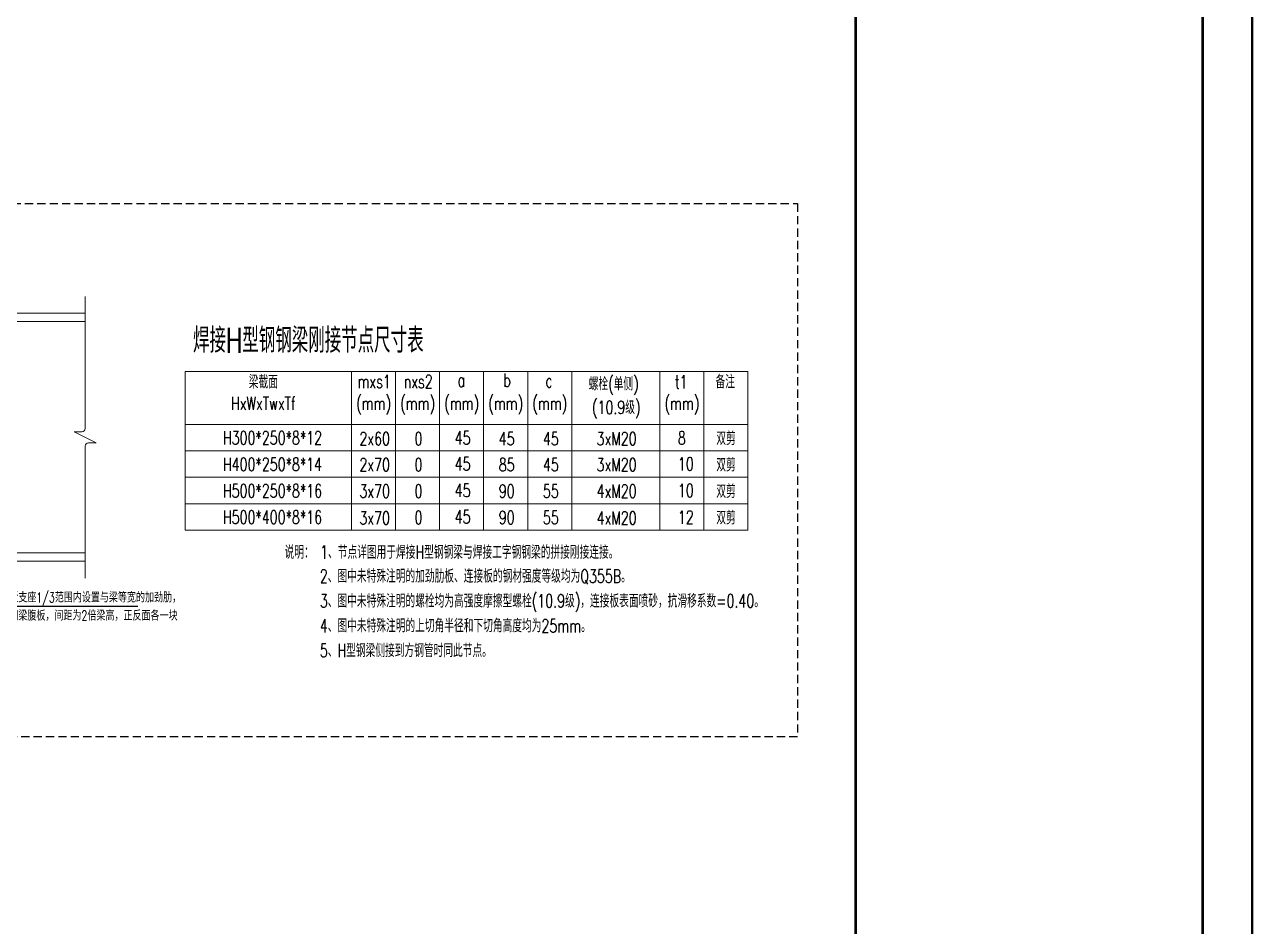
# Model space of a CAD drawing. Extents: x -1201378 to 2367219, y -619313 to 244905.
# Drawn here: x 497851 to 535046, y -425848 to -398572 of the extents above; entities that cross this region are included whole.
import ezdxf
from ezdxf.enums import TextEntityAlignment as Align

# ---------------------------------------------------------------- set-up
doc = ezdxf.new("R2010")
doc.units = 0
doc.header["$LTSCALE"] = 1000
doc.linetypes.add('HIDDEN', pattern=[0.375, 0.25, -0.125])
doc.layers.get('0').update_dxf_attribs({"linetype": 'CONTINUOUS'})
doc.layers.get('Defpoints').update_dxf_attribs({"linetype": 'CONTINUOUS'})
for name, color, linetype in [('0-cxFrame', 155, 'CONTINUOUS'), ('S-SHAPE2', 165, 'HIDDEN'), ('S-SS', 111, 'CONTINUOUS')]:
    doc.layers.add(name, color=color, linetype=linetype)
for name, color, linetype, lineweight in [('0-cxText', 131, 'CONTINUOUS', 25), ('S-GEN-TEXT', 41, 'CONTINUOUS', 13), ('主梁', 4, 'CONTINUOUS', 0), ('截断线', 7, 'CONTINUOUS', 0)]:
    doc.layers.add(name, color=color, linetype=linetype, lineweight=lineweight)
doc.styles.add('cx_tuming', font='simhei.ttf')
doc.styles.add('cx_tuqian1', font='')
doc.styles.add('K1', font='tj-romans1.shx', dxfattribs={"width": 0.7, "height": 500, "bigfont": 'tj-hztxt.shx'})
doc.styles.add('SS1', font='tj-romans1.shx', dxfattribs={"width": 0.7, "bigfont": 'tj-hztxt1.shx'})
doc.styles.add('黑体', font='simhei.ttf', dxfattribs={"width": 0.8})
doc.styles.get('cx_tuqian1').set_extended_font_data('SimSun')

# ---------------------------------------------------------------- blocks, each defined once
blk = doc.blocks.new('zjcx_T0(Dragon)')
at = {"layer": '0-cxFrame', "const_width": 50}
blk.add_lwpolyline([(0, 82100), (-7000, 82100), (-7000, 0), (0, 0)], close=True, dxfattribs=at)
blk = doc.blocks.new('TK22.A0 L(Dragon)')
at = {"layer": '0-cxFrame', "color": 7, "const_width": 0.5}
blk.add_lwpolyline([(0, 0), (-1486, 0), (-1486, 841), (0, 841)], close=True, dxfattribs=at)
at = {"layer": '0-cxFrame', "const_width": 0.5}
for points in [[(-80, 10), (-1466, 10), (-1466, 831), (-80, 831)], [(-10, 10), (-80, 10), (-80, 831), (-10, 831)]]:
    blk.add_lwpolyline(points, close=True, dxfattribs=at)
at = {"layer": '0-cxFrame', "xscale": 0.009999999999999998, "yscale": 0.009999999999999998, "zscale": 0.009999999999999998}
blk.add_blockref('zjcx_T0(Dragon)', (-10, 10), dxfattribs=at)
at = {"style": '黑体', "flags": 4}
blk.add_attdef('图幅', text='', height=3.3, dxfattribs=at).set_placement((-40, 3), align=Align.RIGHT)
at = {"layer": '0-cxText', "flags": 4}
for tag, height, style, p in [('建设单位', 3.5, 'cx_tuming', (-45, 240)), ('项目名称', 3.5, 'cx_tuming', (-45, 210)), ('子项名称', 3.5, 'cx_tuming', (-45, 180)), ('工程编号', 3.3, 'cx_tuqian1', (-35, 165)), ('图名1', 3.5, 'cx_tuming', (-45, 87)), ('图名2', 3.5, 'cx_tuming', (-45, 79)), ('图名3', 3.5, 'cx_tuming', (-45, 71)), ('出图日期', 3.3, 'cx_tuqian1', (-39, 60)), ('专业', 3.3, 'cx_tuqian1', (-55, 52)), ('图号', 3.3, 'cx_tuqian1', (-55, 44)), ('版次', 3.3, 'cx_tuqian1', (-20, 44))]:
    blk.add_attdef(tag, text='', height=height, dxfattribs=dict(at, style=style)).set_placement(p, align=Align.MIDDLE)
at = {"layer": 'Defpoints', "color": 6, "flags": 4}
for tag, height, style, p in [('tufu', 3.3, '黑体', (-12, 12)), ('dwfname', 4, 'cx_tuqian1', (-80, 3))]:
    blk.add_attdef(tag, text='', height=height, dxfattribs=dict(at, style=style)).set_placement(p, align=Align.RIGHT)
blk = doc.blocks.new('刚节点8')
at = {"layer": 'S-GEN-TEXT'}
for points in [[(348041.3, -520369.9), (365076.3, -520369.9), (365076.3, -515569.9), (348041.3, -515569.9), (348041.3, -520369.9)], [(353076.3, -515569.9), (353076.3, -520369.9)], [(354409.7, -515569.9), (354409.7, -520369.9)], [(355743, -515569.9), (355743, -520369.9)], [(357076.3, -515569.9), (357076.3, -520369.9)], [(358409.7, -515569.9), (358409.7, -520369.9)], [(358409.7, -515569.9), (358409.7, -520369.9)], [(359743, -515569.9), (359743, -520369.9)], [(362409.7, -515569.9), (362409.7, -520369.9)], [(363743, -515569.9), (363743, -520369.9)], [(348041.3, -517169.9), (365076.3, -517169.9)], [(348041.3, -517969.9), (365076.3, -517969.9)], [(348041.3, -518769.9), (365076.3, -518769.9)], [(348041.3, -519569.9), (365076.3, -519569.9)]]:
    blk.add_lwpolyline(points, dxfattribs=at)
at = {"layer": 'S-SHAPE2'}
blk.add_lwpolyline([(323316.3, -510495.3), (366578.5, -510495.3), (366578.5, -526623.4), (323316.3, -526623.4)], close=True, dxfattribs=at)
at = {"layer": 'S-SS'}
blk.add_line((346612.5, -522680.3), (341969.9, -522680.3), dxfattribs=at)
at = {"layer": '主梁', "color": 4, "linetype": 'Continuous', "lineweight": 0}
for p, q in [((336771.6, -513810.9), (345016.6, -513810.9)), ((336630.6, -514060.9), (345016.6, -514060.9)), ((336771.6, -521060.9), (345016.6, -521060.9)), ((336630.6, -521310.9), (345016.6, -521310.9))]:
    blk.add_line(p, q, dxfattribs=at)
at = {"layer": '截断线', "color": 7, "linetype": 'Continuous', "lineweight": 0}
blk.add_lwpolyline([(345016.6, -513298.3), (345016.6, -517293.6, -0.4142136), (344916.6, -517393.6), (344680.2, -517393.6), (345352.9, -517728.3), (345116.6, -517728.3, 0.4142136), (345016.6, -517828.3), (345016.6, -521823.6)], format="xyb", dxfattribs=at)
at = {"layer": 'S-GEN-TEXT', "style": 'K1', "width": 0.7}
for s, height, p in [('焊接H型钢钢梁刚接节点尺寸表', 750, (351769.8, -515228)), ('梁截面', 400, (350410, -516207.2)), ('mxs1', 400, (353763.7, -516192.6)), ('nxs2', 400, (355097, -516192.6)), ('a', 400, (356402.7, -516152.7)), ('b', 400, (357788.3, -516152.7)), ('c', 400, (359051.1, -516173.8)), ('螺栓(单侧)', 400, (361012.7, -516265.4)), ('t1', 400, (363055.5, -516204.5)), ('备注', 400, (364388.8, -516204.5)), ('(mm)', 400, (353744.7, -516854.7)), ('(mm)', 400, (355078, -516854.7)), ('(mm)', 400, (356411.4, -516854.7)), ('(mm)', 400, (357744.7, -516854.7)), ('(mm)', 400, (359078, -516854.7)), ('(mm)', 400, (363078, -516854.7)), ('HxWxTwxTf', 400, (350410, -516854.7))]:
    blk.add_text(s, height=height, dxfattribs=at).set_placement(p, align=Align.BOTTOM_CENTER)
for s, p in [('(10.9级)', (360356.1, -516857, -28.4)), ('H300*250*8*12', (349186.4, -517779.8)), ('45', (356202.4, -517780.7, -28.4)), ('8', (362955.8, -517781.5, -28.4)), ('双剪', (364119.7, -517796, -28.4)), ('2x60', (353317.3, -517803.1, -28.4)), ('0', (354985.7, -517803.1, -28.4)), ('45', (357535.7, -517803.2, -28.4)), ('45', (358869.1, -517803.2, -28.4)), ('3xM20', (360495.2, -517803.2, -28.4)), ('H400*250*8*14', (349186.4, -518579.8)), ('2x70', (353317.3, -518589.5, -28.4)), ('0', (354985.7, -518589.5, -28.4)), ('45', (356202.4, -518567.1, -28.4)), ('85', (357535.7, -518589.6, -28.4)), ('45', (358869.1, -518589.6, -28.4)), ('3xM20', (360495.2, -518589.6, -28.4)), ('10', (362955.8, -518567.9, -28.4)), ('双剪', (364119.7, -518596, -28.4)), ('H500*250*8*16', (349186.4, -519379.8)), ('3x70', (353317.3, -519389.5, -28.4)), ('0', (354985.7, -519389.5, -28.4)), ('45', (356202.4, -519367.1, -28.4)), ('90', (357535.7, -519389.6, -28.4)), ('55', (358869.1, -519389.6, -28.4)), ('4xM20', (360495.2, -519389.6, -28.4)), ('10', (362955.8, -519367.9, -28.4)), ('双剪', (364119.7, -519396, -28.4)), ('H500*400*8*16', (349186.4, -520179.8)), ('3x70', (353317.3, -520203.1, -28.4)), ('0', (354985.7, -520189.5, -28.4)), ('45', (356202.4, -520167.1, -28.4)), ('90', (357535.7, -520189.6, -28.4)), ('55', (358869.1, -520189.6, -28.4)), ('4xM20', (360495.2, -520203.2, -28.4)), ('12', (362955.8, -520181.5, -28.4)), ('双剪', (364119.7, -520196, -28.4)), ('说明： 1、节点详图用于焊接H型钢钢梁与焊接工字钢钢梁的拼接刚接连接。', (351052.7, -521238.2)), ('2、图中未特殊注明的加劲肋板、连接板的钢材强度等级均为Q355B。', (352118.2, -521961.1)), ('3、图中未特殊注明的螺栓均为高强度摩擦型螺栓(10.9级)，连接板表面喷砂，抗滑移系数=0.40。', (352118.2, -522711.1)), ('4、图中未特殊注明的上切角半径和下切角高度均为25mm。', (352118.2, -523461.1)), ('5、H型钢梁侧接到方钢管时同此节点。', (352118.2, -524211.1))]:
    blk.add_text(s, height=400, dxfattribs=at).set_placement(p)
at = {"layer": 'S-SS', "style": 'SS1', "width": 0.7}
for s, p in [('梁跨近支座1/3范围内设置与梁等宽的加劲肋，', (342173.6, -522555.7)), ('厚度同梁腹板，间距为2倍梁高，正反面各一块', (342173.6, -523104.8))]:
    blk.add_text(s, height=300, dxfattribs=at).set_placement(p)

msp = doc.modelspace()

# ---------------------------------------------------------------- block references
at = {"layer": '0-cxFrame', "xscale": 150, "yscale": 150, "zscale": 150}
msp.add_blockref('TK22.A0 L(Dragon)', (535008.3, -496102.2), dxfattribs=at)
at = {"layer": 'S-SS'}
msp.add_blockref('刚节点8', (154669, 106507.3), dxfattribs=at)

doc.saveas('drawing.dxf')
